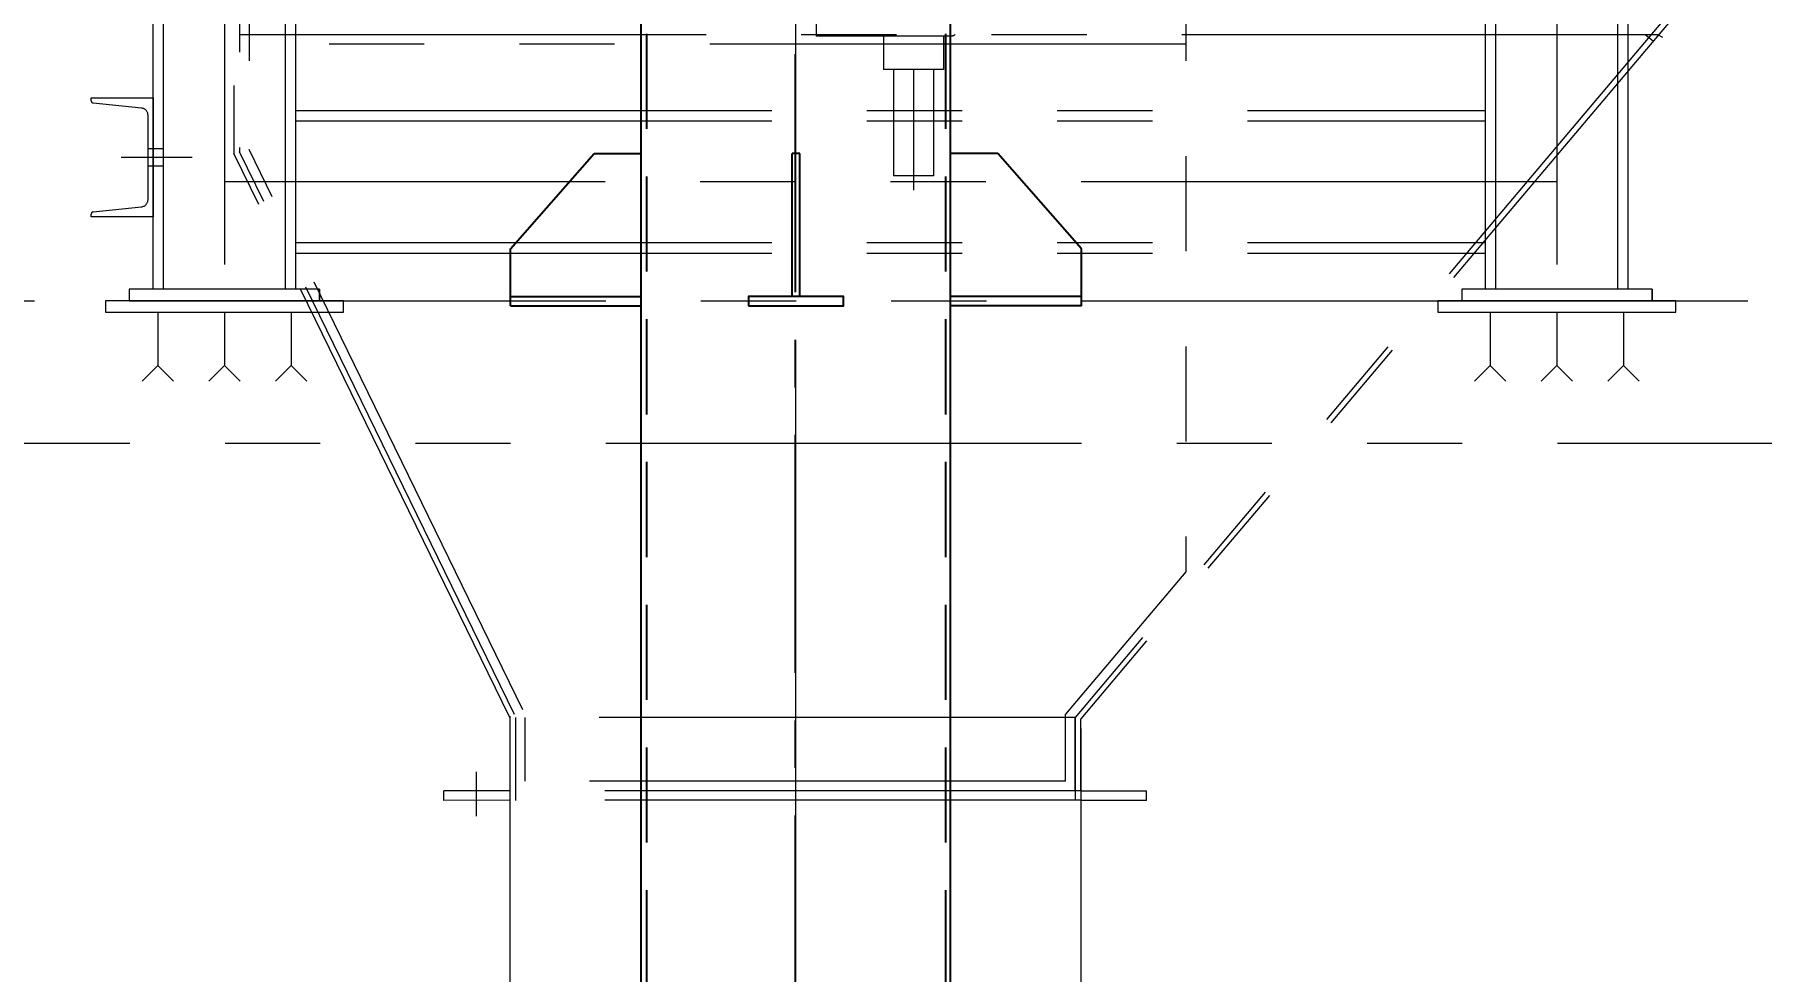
# Model space of a CAD drawing. Header units: inches. Extents: x 0 to 157513, y -28488 to 35640.
# Drawn here: x 9151 to 10965, y 18189 to 19173 of the extents above; entities that cross this region are included whole.
import ezdxf

# ---------------------------------------------------------------- set-up
doc = ezdxf.new("R2010")
doc.units = ezdxf.units.IN
doc.header["$LTSCALE"] = 400
doc.header["$MEASUREMENT"] = 0
for name, pattern in [('CENTER', [2, 1.25, -0.25, 0.25, -0.25]), ('DASHED2', [0.375, 0.25, -0.125]), ('HIDDEN2', [4.7625, 3.175, -1.5875]), ('PHANTOM', [2.5, 1.25, -0.25, 0.25, -0.25, 0.25, -0.25])]:
    doc.linetypes.add(name, pattern=pattern)
for name, color, linetype in [('BF', 8, 'PHANTOM'), ('cen', 1, 'CENTER'), ('hid', 3, 'HIDDEN2')]:
    doc.layers.add(name, color=color, linetype=linetype)
doc.layers.add('BF STR', color=8, linetype='PHANTOM', lineweight=5)
doc.styles.add('ROMANS', font='romans')
doc.dimstyles.new('SAM2 60 SC', dxfattribs={"dimscale": 60, "dimtxt": 2.5, "dimasz": 2.5, "dimexe": 1.25, "dimexo": 0.625, "dimtad": 1, "dimtoh": 1, "dimdec": 0, "dimdsep": 46, "dimtxsty": 'ROMANS', "dimblk": 'OBLIQUE', "dimcen": 2.5, "dimclrd": 1, "dimclre": 1, "dimclrt": 256, "dimadec": 0, "dimazin": 2, "dimtfac": 1, "dimtdec": 0, "dimtofl": 0, "dimtmove": 0, "dimatfit": 3, "dimfxl": 1, "dimtolj": 1, "dimtzin": 0, "dimarcsym": 1})

# ---------------------------------------------------------------- blocks, each defined once
blk = doc.blocks.new('611bf4 strgaele')
at = {"layer": 'BF STR'}
for p, q in [((-269900.4, 34646.1, -169.4), (-269900.4, 32346.5, -169.4)), ((-270490.4, 33724.1, -169.4), (-270490.4, 33052.8, -169.4)), ((-270484.4, 33659.1, -169.4), (-270484.4, 33054.4, -169.4)), ((-270474.4, 33650.1, -169.4), (-270474.4, 33057.1, -169.4)), ((-269490.4, 33650.1, -169.4), (-269490.4, 32613.2, -161.5)), ((-270564.4, 32910.1, -169.4), (-270564.4, 33500.1, -169.4)), ((-269036.4, 32910.1, -169.4), (-269036.4, 33500.1, -169.4)), ((-269025.4, 32910.1, -169.4), (-269025.4, 33511.1, -169.4)), ((-270500.4, 33436.2, -169.4), (-270500.4, 32898.1, -169.4)), ((-269100.4, 33436.1, -169.4), (-269100.4, 32898, -169.4)), ((-270436.4, 32910.1, -169.4), (-270436.4, 33372.1, -169.4)), ((-269164.4, 32910.1, -169.4), (-269164.4, 33372.1, -169.4)), ((-270575.4, 32910.1, -169.4), (-270575.4, 33359.1, -169.4)), ((-270425.4, 32910.1, -169.4), (-270425.4, 33361.1, -169.4)), ((-269175.4, 32910.1, -169.4), (-269175.4, 33361.1, -169.4)), ((-268891.1, 33308.3, -169.4), (-269606.7, 32460.1, -159.8)), ((-268886.4, 33304.6, -169.4), (-269600.7, 32458.5, -159.8)), ((-269878.5, 33246.2, -169.4), (-269878.5, 33176.2, -169.4)), ((-268994.4, 33177.5, -169.4), (-270484.4, 33177.5, -169.4)), ((-269737.9, 33176.2, -169.4), (-269878.5, 33176.2, -169.4)), ((-269808, 33176.2, -169.4), (-269808, 33141.2, -169.4)), ((-269737.9, 33176.2, -169.4), (-269745, 33176.2, -169.4)), ((-269745, 33176.2, -169.4), (-269745, 33141.2, -169.4)), ((-269007.2, 33177.5, -169.4), (-268999.3, 33171.3, -169.4)), ((-268989.2, 33174.5, -169.4), (-268994.4, 33177.5, -169.4)), ((-269490.4, 33167.5, -169.4), (-270474.4, 33167.5, -169.4)), ((-269745, 33141.2, -169.4), (-269808, 33141.2, -169.4)), ((-269797.5, 33141.2, -169.4), (-269797.5, 33029.2, -169.4)), ((-269776.5, 33141.2, -169.4), (-269776.5, 33014.3, -169.4)), ((-269755.5, 33141.2, -169.4), (-269755.5, 33029.2, -169.4)), ((-270640.4, 33108.2, -169.4), (-270640.4, 33111.1, -169.4)), ((-270640.4, 33111.1, -169.4), (-270575.4, 33111.1, -169.4)), ((-270587.5, 33100.5, -169.4), (-270638.3, 33105.8, -169.4)), ((-270575.4, 33111.1, -169.4), (-270575.4, 32986.1, -169.4)), ((-270425.4, 33098.1, -169.4), (-269175.4, 33098.1, -169.4)), ((-270580.7, 33004.2, -169.4), (-270580.7, 33093, -169.4)), ((-270425.4, 33087.1, -169.4), (-269175.4, 33087.1, -169.4)), ((-270534.2, 33048.6, -169.4), (-270608.8, 33048.6, -169.4)), ((-270564.4, 33057.6, -169.4), (-270580.7, 33057.6, -169.4)), ((-270200.7, 32460.1, -159.8), (-270490.4, 33052.8, -169.4)), ((-270195.5, 32463.1, -159.8), (-270484.4, 33054.4, -169.4)), ((-270186.9, 32468.1, -159.8), (-270474.4, 33057.1, -169.4)), ((-270564.4, 33039.6, -169.4), (-270580.7, 33039.6, -169.4)), ((-269755.5, 33029.2, -169.4), (-269797.5, 33029.2, -169.4)), ((-269100.4, 33023.1, -169.4), (-270500.4, 33023.1, -169.4)), ((-270425.4, 32910.1, -169.4), (-270425.4, 33012.1, -169.4)), ((-270640.4, 32986.1, -169.4), (-270640.4, 32989, -169.4)), ((-270638.3, 32991.4, -169.4), (-270587.5, 32996.8, -169.4)), ((-270575.4, 32986.1, -169.4), (-270640.4, 32986.1, -169.4)), ((-270425.4, 32959.1, -169.4), (-269175.4, 32959.1, -169.4)), ((-270425.4, 32948.1, -169.4), (-269175.4, 32948.1, -169.4)), ((-272599.8, 32898.1), (-267199.8, 32898.1)), ((-270375.4, 32898.1, -169.4), (-270625.4, 32898.1, -169.4)), ((-270625.4, 32898.1, -169.4), (-270625.4, 32886.1, -169.4)), ((-270600.4, 32910.1, -169.4), (-270600.4, 32898.1, -169.4)), ((-270400.4, 32910.1, -169.4), (-270600.4, 32910.1, -169.4)), ((-270600.4, 32910.1, -169.4), (-270600.4, 32898.1, -169.4)), ((-270600.4, 32898.1, -169.4), (-270400.4, 32898.1, -169.4)), ((-270400.4, 32910.1, -169.4), (-270400.4, 32898.1, -169.4)), ((-270400.4, 32898.1, -169.4), (-270400.4, 32910.1, -169.4)), ((-270375.4, 32886.1, -169.4), (-270375.4, 32898.1, -169.4)), ((-268975.4, 32898.1, -169.4), (-269225.4, 32898.1, -169.4)), ((-269225.4, 32898.1, -169.4), (-269225.4, 32886.1, -169.4)), ((-269200.4, 32910.1, -169.4), (-269200.4, 32898.1, -169.4)), ((-269000.4, 32910.1, -169.4), (-269200.4, 32910.1, -169.4)), ((-269200.4, 32910.1, -169.4), (-269200.4, 32898.1, -169.4)), ((-269200.4, 32898.1, -169.4), (-269000.4, 32898.1, -169.4)), ((-269000.4, 32910.1, -169.4), (-269000.4, 32898.1, -169.4)), ((-269000.4, 32898.1, -169.4), (-269000.4, 32910.1, -169.4)), ((-268975.4, 32886.1, -169.4), (-268975.4, 32898.1, -169.4)), ((-270625.4, 32886.1, -169.4), (-270375.4, 32886.1, -169.4)), ((-270570.4, 32886.1, -169.4), (-270570.4, 32830, -169.4)), ((-270500.4, 32886.1, -169.4), (-270500.4, 32830, -169.4)), ((-270430.4, 32886.1, -169.4), (-270430.4, 32830, -169.4)), ((-269225.4, 32886.1, -169.4), (-268975.4, 32886.1, -169.4)), ((-269170.4, 32886.1, -169.4), (-269170.4, 32829.9, -169.4)), ((-269100.4, 32886.1, -169.4), (-269100.4, 32829.9, -169.4)), ((-269030.4, 32886.1, -169.4), (-269030.4, 32829.9, -169.4)), ((-270570.4, 32830, -169.4), (-270586.9, 32813.5, -169.4)), ((-270570.4, 32830, -169.4), (-270553.9, 32813.5, -169.4)), ((-270500.4, 32830, -169.4), (-270516.9, 32813.5, -169.4)), ((-270500.4, 32830, -169.4), (-270483.9, 32813.5, -169.4)), ((-270430.4, 32830, -169.4), (-270446.9, 32813.5, -169.4)), ((-270430.4, 32830, -169.4), (-270413.9, 32813.5, -169.4)), ((-269170.4, 32829.9, -169.4), (-269186.9, 32813.4, -169.4)), ((-269170.4, 32829.9, -169.4), (-269153.9, 32813.4, -169.4)), ((-269100.4, 32829.9, -169.4), (-269116.9, 32813.4, -169.4)), ((-269100.4, 32829.9, -169.4), (-269083.9, 32813.4, -169.4)), ((-269030.4, 32829.9, -169.4), (-269046.9, 32813.4, -169.4)), ((-269030.4, 32829.9, -169.4), (-269013.9, 32813.4, -169.4)), ((-267599.8, 32748.1, -1749.7), (-272199.8, 32748.1, -1749.7)), ((-269490.4, 32613.2, -161.5), (-269616.7, 32463.6, -159.8)), ((-270200.7, 32461.6, -159.8), (-270200.7, 31439.4, -159.8)), ((-269616.7, 32393.1, -159.8), (-269616.7, 32463.6, -159.8)), ((-269606.7, 32460.1, -159.8), (-270200.7, 32460.1, -159.8)), ((-270200.7, 32460.1, -159.8), (-270200.7, 32383.1, -159.8)), ((-270194.7, 32460.1, -159.8), (-270194.7, 32383.1, -159.8)), ((-270184.7, 32460.1, -159.8), (-270184.7, 32393.1, -159.8)), ((-269606.7, 32460.1, -159.8), (-269606.7, 32383.1, -159.8)), ((-269606.7, 32383.1, -159.8), (-269606.7, 32460.1, -159.8)), ((-269600.7, 32383.1, -159.8), (-269600.7, 32458.5, -159.8)), ((-269600.7, 32448.6, -159.8), (-269600.7, 31439.3, -159.8)), ((-270235.7, 32356.5, -159.8), (-270235.7, 32403.1, -159.8)), ((-269616.7, 32393.1, -159.8), (-270184.7, 32393.1, -159.8)), ((-270200.7, 32383.1, -159.8), (-270269.7, 32383, -159.8)), ((-270269.7, 32373, -159.8), (-270269.7, 32383, -159.8)), ((-270200.7, 32373.1, -159.8), (-270269.7, 32373, -159.8)), ((-269600.7, 32383.1, -159.8), (-270200.7, 32383.1, -159.8)), ((-269600.7, 32373.1, -159.8), (-270200.7, 32373.1, -159.8)), ((-270194.7, 32383.1, -159.8), (-270194.7, 32373, -159.8)), ((-269606.7, 32383.1, -159.8), (-269606.7, 32373, -159.8)), ((-269600.7, 32383.1, -159.8), (-269531.7, 32383.1, -159.8)), ((-269600.7, 32373.1, -159.8), (-269531.7, 32373.1, -159.8)), ((-269531.7, 32373, -159.8), (-269531.7, 32383, -159.8))]:
    blk.add_line(p, q, dxfattribs=at)
for centre, radius, start, end in [((-269737.9, 33186.2, -169.4), 10, 270, 301.9228), ((-269737.9, 33186.2, -169.4), 10, 270, 301.9228), ((-270638, 33108.2, -169.4), 2.4, 180, 264), ((-270588.2, 33093, -169.4), 7.5, 0, 84), ((-270638, 32989, -169.4), 2.4, 96, 180), ((-270588.2, 33004.2, -169.4), 7.5, 276, 360)]:
    blk.add_arc(centre, radius, start, end, dxfattribs=at)
blk = doc.blocks.new('_OBLIQUE')
at = {"color": 0, "linetype": 'ByBlock'}
blk.add_line((-0.5, -0.5), (0.5, 0.5), dxfattribs=at)
blk = doc.blocks.new('*D54')
at = {"color": 1, "lineweight": -2}
for p, q in [((9912.8, 21327.1), (4248.7, 21327.1)), ((4323.7, 21327.1), (4323.7, 17858.3)), ((9683.3, 17858.3), (4248.7, 17858.3))]:
    blk.add_line(p, q, dxfattribs=at)
at = {"layer": 'Defpoints', "color": 0}
for p in [(9950.3, 21327.1, 236.2), (4323.7, 17858.3), (9720.8, 17858.3, -27.6)]:
    blk.add_point(p, dxfattribs=at)
at = {"color": 1, "lineweight": -2, "xscale": 150, "yscale": 150, "zscale": 150}
for p, rotation in [((4323.7, 21327.1), 90), ((4323.7, 17858.3), 270)]:
    blk.add_blockref('_OBLIQUE', p, dxfattribs=dict(at, rotation=rotation))
at = {"insert": (4211.2, 19592.7), "char_height": 150, "attachment_point": 5, "rotation": 90, "style": 'ROMANS'}
blk.add_mtext('\\A1;3469', dxfattribs=at)
blk = doc.blocks.new('m1ele611bf4')
at = {"ltscale": 10}
for p, q in [((-9928.5, 73049.6, 383), (-9928.5, 66762, 162.7)), ((-9603.3, 73049.6, 383), (-9603.3, 66762, 162.7))]:
    blk.add_line(p, q, dxfattribs=at)
at = {"color": 7, "ltscale": 10}
for p, q in [((-10065.3, 67573.6, 197.6), (-9977.3, 67673.6, 197.6)), ((-9977.3, 67673.6, 197.6), (-9927.3, 67673.6, 197.6)), ((-9769.3, 67523.6, 197.6), (-9769.3, 67673.6, 197.6)), ((-9761.3, 67673.6, 197.6), (-9769.3, 67673.6, 197.6)), ((-9761.3, 67523.6, 197.6), (-9761.3, 67673.6, 197.6)), ((-9553.3, 67673.6, 197.6), (-9603.3, 67673.6, 197.6)), ((-9465.3, 67573.6, 197.6), (-9553.3, 67673.6, 197.6)), ((-10065.3, 67513.6, 197.6), (-10065.3, 67573.6, 197.6)), ((-9465.3, 67513.6, 197.6), (-9465.3, 67573.6, 197.6)), ((-10065.3, 67523.6, 197.6), (-9927.3, 67523.6, 197.6)), ((-9465.3, 67523.6, 197.6), (-9603.3, 67523.6, 197.6)), ((-10065.3, 67513.6, 197.6), (-9927.3, 67513.6, 197.6)), ((-9465.3, 67513.6, 197.6), (-9603.3, 67513.6, 197.6))]:
    blk.add_line(p, q, dxfattribs=at)
at = {"color": 7, "ltscale": 10, "elevation": 197.6}
blk.add_lwpolyline([(-9815.3, 67513.6), (-9715.3, 67513.6), (-9715.3, 67523.6), (-9815.3, 67523.6)], close=True, dxfattribs=at)
at = {"layer": 'hid', "linetype": 'DASHED2'}
for p, q in [((-9922.3, 73049.6, 383), (-9922.3, 66762, 162.7)), ((-9608.3, 73049.6, 383), (-9608.3, 66762, 162.7))]:
    blk.add_line(p, q, dxfattribs=at)

msp = doc.modelspace()

# ---------------------------------------------------------------- linework, layer by layer
at = {"layer": 'cen', "ltscale": 0.5}
msp.add_line((9950, 20352.7, 9.6), (9950, 17779.9, -210.7), dxfattribs=at)

# ---------------------------------------------------------------- block references
msp.add_blockref('m1ele611bf4', (19716.2, -48625.3, -51))
at = {"layer": 'BF'}
msp.add_blockref('611bf4 strgaele', (279850.7, -14004.3, 169.4), dxfattribs=at)

# ---------------------------------------------------------------- dimensions: what is measured, and where the dimension line sits
dim = msp.add_linear_dim(base=(4323.7, 17858.3), p1=(9950.3, 21327.1, 236.2), p2=(9720.8, 17858.3, -27.6), angle=90, dimstyle='SAM2 60 SC')
dim.commit()
dim.dimension.update_dxf_attribs({"geometry": '*D54', "text_midpoint": (4211.2, 19592.7)})

doc.saveas('drawing.dxf')
